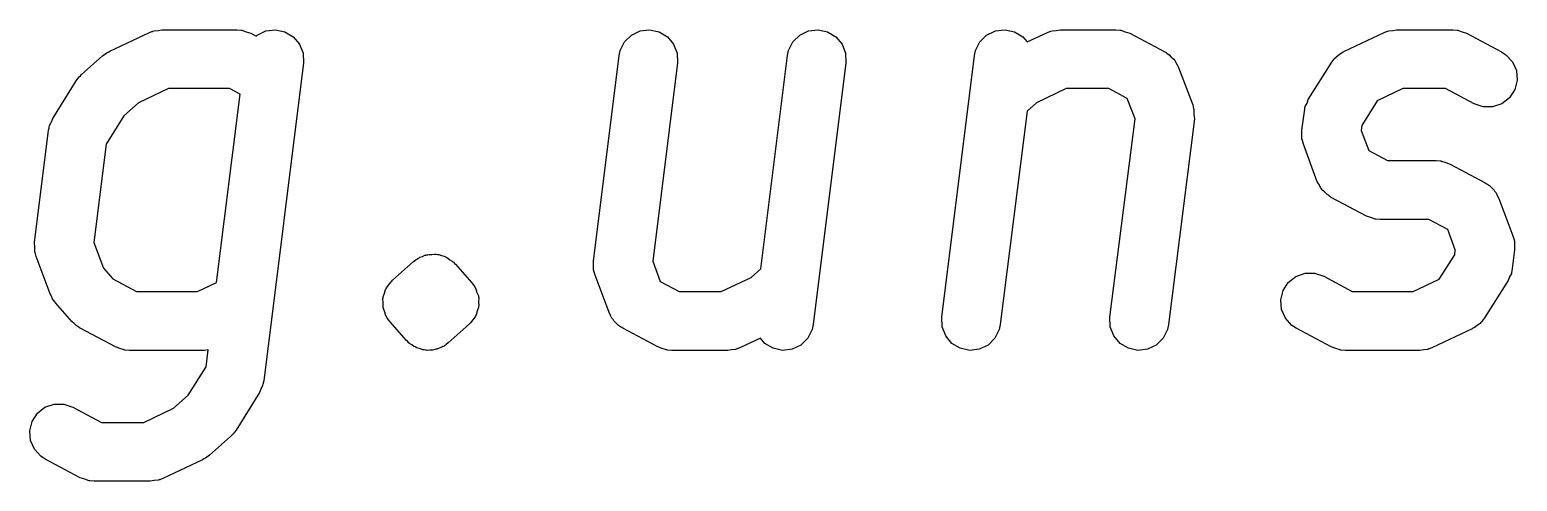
# Model space of a CAD drawing. Extents: x 93.2 to 154.4, y -90.5 to -56.3.
# Drawn here: x 97.787 to 101.574, y -67.936 to -66.786 of the extents above; entities that cross this region are included whole.
import ezdxf

# ---------------------------------------------------------------- set-up
doc = ezdxf.new("R2010")
doc.units = 0
doc.layers.add('BLACK', color=7, linetype='CONTINUOUS')

msp = doc.modelspace()

# ---------------------------------------------------------------- linework, layer by layer
at = {"layer": 'BLACK', "linetype": 'CONTINUOUS'}
for p, q in [((97.9907, -66.8405), (98.0919, -66.7929)), ((98.0919, -66.7929), (98.0979, -66.7906)), ((98.0979, -66.7906), (98.0995, -66.7898)), ((98.0995, -66.7898), (98.1009, -66.7895)), ((98.1009, -66.7895), (98.104, -66.7884)), ((98.104, -66.7884), (98.114, -66.7874)), ((98.114, -66.7874), (98.1238, -66.7857)), ((98.1238, -66.7857), (98.3143, -66.7857)), ((98.3143, -66.7857), (98.3254, -66.7867)), ((98.3254, -66.7867), (98.3262, -66.7867)), ((98.3262, -66.7867), (98.3265, -66.7868)), ((98.3265, -66.7868), (98.3272, -66.7868)), ((98.3272, -66.7868), (98.3383, -66.7908)), ((98.3383, -66.7908), (98.3496, -66.7945)), ((98.3496, -66.7945), (98.3636, -66.802)), ((98.3663, -66.7994), (98.3885, -66.7887)), ((98.3885, -66.7887), (98.413, -66.7858)), ((98.413, -66.7858), (98.437, -66.7909)), ((98.437, -66.7909), (98.4582, -66.8036)), ((99.3187, -66.7994), (99.3409, -66.7887)), ((99.3409, -66.7887), (99.3653, -66.7858)), ((99.3653, -66.7858), (99.3894, -66.7909)), ((99.3894, -66.7909), (99.4105, -66.8036)), ((99.7473, -66.7994), (99.7695, -66.7887)), ((99.7695, -66.7887), (99.7939, -66.7858)), ((99.7939, -66.7858), (99.818, -66.7909)), ((99.818, -66.7909), (99.8391, -66.8036)), ((100.223, -66.7994), (100.246, -66.7887)), ((100.246, -66.7887), (100.27, -66.7858)), ((100.27, -66.7858), (100.294, -66.7909)), ((100.294, -66.7909), (100.315, -66.8036)), ((100.326, -66.8169), (100.378, -66.7929)), ((100.378, -66.7929), (100.384, -66.7906)), ((100.384, -66.7906), (100.385, -66.7898)), ((100.385, -66.7898), (100.387, -66.7895)), ((100.387, -66.7895), (100.39, -66.7884)), ((100.39, -66.7884), (100.4, -66.7874)), ((100.4, -66.7874), (100.41, -66.7857)), ((100.41, -66.7857), (100.552, -66.7857)), ((100.552, -66.7857), (100.563, -66.7867)), ((100.563, -66.7867), (100.564, -66.7867)), ((100.564, -66.7867), (100.565, -66.7868)), ((100.565, -66.7868), (100.565, -66.7868)), ((100.565, -66.7868), (100.576, -66.7908)), ((100.576, -66.7908), (100.588, -66.7945)), ((100.588, -66.7945), (100.677, -66.8422)), ((101.134, -66.8405), (101.235, -66.7929)), ((101.235, -66.7929), (101.241, -66.7906)), ((101.241, -66.7906), (101.242, -66.7898)), ((101.242, -66.7898), (101.244, -66.7895)), ((101.244, -66.7895), (101.247, -66.7884)), ((101.247, -66.7884), (101.257, -66.7874)), ((101.257, -66.7874), (101.267, -66.7857)), ((101.267, -66.7857), (101.41, -66.7857)), ((101.41, -66.7857), (101.421, -66.7867)), ((101.421, -66.7867), (101.421, -66.7867)), ((101.421, -66.7867), (101.422, -66.7868)), ((101.422, -66.7868), (101.422, -66.7868)), ((101.422, -66.7868), (101.434, -66.7908)), ((101.434, -66.7908), (101.445, -66.7945)), ((101.445, -66.7945), (101.534, -66.8422)), ((98.3636, -66.802), (98.3663, -66.7994)), ((98.4582, -66.8036), (98.474, -66.8225)), ((98.474, -66.8225), (98.4829, -66.8454)), ((99.2902, -66.8388), (99.3012, -66.8167)), ((99.3012, -66.8167), (99.3187, -66.7994)), ((99.4105, -66.8036), (99.4264, -66.8225)), ((99.4264, -66.8225), (99.4353, -66.8454)), ((99.7188, -66.8388), (99.7297, -66.8167)), ((99.7297, -66.8167), (99.7473, -66.7994)), ((99.8391, -66.8036), (99.855, -66.8225)), ((99.855, -66.8225), (99.8639, -66.8454)), ((100.195, -66.8388), (100.206, -66.8167)), ((100.206, -66.8167), (100.223, -66.7994)), ((100.315, -66.8036), (100.326, -66.8169)), ((97.9192, -66.8999), (97.9728, -66.8523)), ((97.9728, -66.8523), (97.9832, -66.8445)), ((97.9832, -66.8445), (97.9871, -66.8429)), ((97.9871, -66.8429), (97.9907, -66.8405)), ((98.4839, -66.87), (98.3828, -67.6795)), ((98.4829, -66.8454), (98.4839, -66.87)), ((99.222, -67.3752), (99.2875, -66.8514)), ((99.2875, -66.8514), (99.2902, -66.8388)), ((99.4363, -66.87), (99.3731, -67.3755)), ((99.4353, -66.8454), (99.4363, -66.87)), ((99.6481, -67.3948), (99.7161, -66.8514)), ((99.7161, -66.8514), (99.7188, -66.8388)), ((99.8649, -66.87), (99.7816, -67.5367)), ((99.8639, -66.8454), (99.8649, -66.87)), ((100.109, -67.5181), (100.192, -66.8514)), ((100.192, -66.8514), (100.195, -66.8388)), ((100.677, -66.8422), (100.68, -66.844)), ((100.68, -66.844), (100.681, -66.8445)), ((100.681, -66.8445), (100.682, -66.8457)), ((100.682, -66.8457), (100.688, -66.8492)), ((100.688, -66.8492), (100.693, -66.8553)), ((100.693, -66.8553), (100.7, -66.8607)), ((100.7, -66.8607), (100.702, -66.8643)), ((100.702, -66.8643), (100.704, -66.8673)), ((100.704, -66.8673), (100.708, -66.8749)), ((101.042, -66.9638), (101.102, -66.8686)), ((101.102, -66.8686), (101.11, -66.8582)), ((101.11, -66.8582), (101.112, -66.8566)), ((101.112, -66.8566), (101.113, -66.8545)), ((101.113, -66.8545), (101.121, -66.8489)), ((101.121, -66.8489), (101.129, -66.8429)), ((101.129, -66.8429), (101.131, -66.842)), ((101.131, -66.842), (101.134, -66.8405)), ((101.534, -66.8422), (101.545, -66.8492)), ((101.545, -66.8492), (101.562, -66.8673)), ((101.562, -66.8673), (101.572, -66.8899)), ((97.9054, -66.9162), (97.9132, -66.9059)), ((97.9132, -66.9059), (97.9165, -66.9032)), ((97.9165, -66.9032), (97.9192, -66.8999)), ((100.708, -66.8749), (100.712, -66.882)), ((100.712, -66.882), (100.748, -66.9772)), ((101.572, -66.8899), (101.574, -66.9144)), ((97.8459, -67.0114), (97.9054, -66.9162)), ((98.1406, -66.9357), (98.0644, -66.9716)), ((98.2955, -66.9357), (98.1406, -66.9357)), ((98.2628, -67.4295), (98.3227, -66.9502)), ((98.3227, -66.9502), (98.2955, -66.9357)), ((100.426, -66.9357), (100.35, -66.9716)), ((100.534, -66.9357), (100.426, -66.9357)), ((100.581, -66.9612), (100.534, -66.9357)), ((101.283, -66.9357), (101.217, -66.9668)), ((101.391, -66.9357), (101.283, -66.9357)), ((101.464, -66.9745), (101.391, -66.9357)), ((101.568, -66.9383), (101.554, -66.959)), ((101.574, -66.9144), (101.568, -66.9383)), ((98.0644, -66.9716), (98.0269, -67.0048)), ((100.35, -66.9716), (100.326, -66.9933)), ((100.601, -67.0126), (100.581, -66.9612)), ((100.748, -66.9772), (100.75, -66.9872)), ((100.75, -66.9872), (100.751, -66.9883)), ((100.751, -66.9883), (100.751, -66.9887)), ((101.032, -66.9943), (101.033, -66.9884)), ((101.033, -66.9852), (101.034, -66.9816)), ((101.033, -66.9866), (101.033, -66.9852)), ((101.033, -66.9884), (101.033, -66.9866)), ((101.034, -66.9816), (101.039, -66.9729)), ((101.039, -66.9729), (101.042, -66.9638)), ((101.217, -66.9668), (101.178, -67.0293)), ((101.487, -66.9824), (101.464, -66.9745)), ((101.511, -66.9823), (101.487, -66.9824)), ((101.535, -66.9742), (101.511, -66.9823)), ((101.554, -66.959), (101.535, -66.9742)), ((97.8378, -67.0292), (97.8422, -67.0205)), ((97.8422, -67.0205), (97.8459, -67.0114)), ((98.0269, -67.0048), (97.9819, -67.0769)), ((100.326, -66.9933), (100.258, -67.5367)), ((100.537, -67.5181), (100.601, -67.0126)), ((100.752, -67.0129), (100.686, -67.5367)), ((100.751, -66.9887), (100.751, -66.9897)), ((100.751, -66.9897), (100.751, -67.0013)), ((100.751, -67.0013), (100.752, -67.0129)), ((101.026, -67.0419), (101.032, -66.9943)), ((97.7994, -67.3276), (97.8351, -67.0419)), ((97.8351, -67.0419), (97.8364, -67.036)), ((97.8364, -67.036), (97.8365, -67.0342)), ((97.8365, -67.0342), (97.837, -67.0328)), ((97.837, -67.0328), (97.8378, -67.0292)), ((101.026, -67.0534), (101.026, -67.0419)), ((101.026, -67.0651), (101.026, -67.0534)), ((101.178, -67.0293), (101.177, -67.0422)), ((101.177, -67.0422), (101.196, -67.0936)), ((97.9819, -67.0769), (97.9505, -67.3279)), ((101.027, -67.066), (101.026, -67.0651)), ((101.027, -67.0665), (101.027, -67.066)), ((101.027, -67.0676), (101.027, -67.0665)), ((101.03, -67.0775), (101.027, -67.0676)), ((101.065, -67.1728), (101.03, -67.0775)), ((101.196, -67.0936), (101.244, -67.119)), ((101.244, -67.119), (101.368, -67.119)), ((101.368, -67.119), (101.379, -67.12)), ((101.379, -67.12), (101.38, -67.12)), ((101.38, -67.12), (101.38, -67.1201)), ((101.38, -67.1201), (101.381, -67.1202)), ((101.381, -67.1202), (101.392, -67.1241)), ((101.392, -67.1241), (101.403, -67.1279)), ((101.403, -67.1279), (101.492, -67.1755)), ((101.07, -67.1799), (101.065, -67.1728)), ((101.492, -67.1755), (101.495, -67.1773)), ((101.495, -67.1773), (101.496, -67.1778)), ((101.496, -67.1778), (101.498, -67.179)), ((101.073, -67.1874), (101.07, -67.1799)), ((101.076, -67.1905), (101.073, -67.1874)), ((101.078, -67.1941), (101.076, -67.1905)), ((101.084, -67.1995), (101.078, -67.1941)), ((101.09, -67.2056), (101.084, -67.1995)), ((101.095, -67.2091), (101.09, -67.2056)), ((101.096, -67.2103), (101.095, -67.2091)), ((101.098, -67.2108), (101.096, -67.2103)), ((101.1, -67.2126), (101.098, -67.2108)), ((101.19, -67.2602), (101.1, -67.2126)), ((101.498, -67.179), (101.503, -67.1825)), ((101.503, -67.1825), (101.509, -67.1886)), ((101.509, -67.1886), (101.515, -67.194)), ((101.515, -67.194), (101.517, -67.1976)), ((101.517, -67.1976), (101.52, -67.2007)), ((101.52, -67.2007), (101.523, -67.2082)), ((101.523, -67.2082), (101.527, -67.2153)), ((101.527, -67.2153), (101.563, -67.3106)), ((101.201, -67.264), (101.19, -67.2602)), ((101.212, -67.2679), (101.201, -67.264)), ((101.213, -67.268), (101.212, -67.2679)), ((101.213, -67.2681), (101.213, -67.268)), ((101.214, -67.2681), (101.213, -67.2681)), ((101.225, -67.269), (101.214, -67.2681)), ((101.349, -67.269), (101.225, -67.269)), ((101.397, -67.2945), (101.349, -67.269)), ((97.7999, -67.3392), (97.7994, -67.3276)), ((97.9505, -67.3279), (97.975, -67.393)), ((101.416, -67.3459), (101.397, -67.2945)), ((101.563, -67.3106), (101.566, -67.3205)), ((101.566, -67.3205), (101.566, -67.3216)), ((101.566, -67.3216), (101.566, -67.3221)), ((101.566, -67.3221), (101.567, -67.323)), ((101.567, -67.323), (101.567, -67.3346)), ((97.8001, -67.3508), (97.7999, -67.3392)), ((97.8004, -67.3517), (97.8001, -67.3508)), ((97.8004, -67.3522), (97.8004, -67.3517)), ((97.8008, -67.3533), (97.8004, -67.3522)), ((97.8036, -67.3632), (97.8008, -67.3533)), ((97.8393, -67.4585), (97.8036, -67.3632)), ((98.7748, -67.3684), (98.7779, -67.3671)), ((98.7779, -67.3671), (98.7805, -67.3652)), ((98.7805, -67.3652), (98.7871, -67.3631)), ((98.7871, -67.3631), (98.7933, -67.3601)), ((98.7933, -67.3601), (98.7955, -67.3599)), ((98.7955, -67.3599), (98.7976, -67.359)), ((98.7976, -67.359), (98.8009, -67.3588)), ((98.8009, -67.3588), (98.804, -67.3579)), ((98.804, -67.3579), (98.8109, -67.358)), ((98.8109, -67.358), (98.8177, -67.3572)), ((98.8177, -67.3572), (98.8199, -67.3577)), ((98.8199, -67.3577), (98.8222, -67.3576)), ((98.8222, -67.3576), (98.8254, -67.3584)), ((98.8254, -67.3584), (98.8286, -67.3585)), ((98.8286, -67.3585), (98.8351, -67.3609)), ((98.8351, -67.3609), (98.8418, -67.3624)), ((98.8418, -67.3624), (98.8438, -67.3635)), ((98.8438, -67.3635), (98.8459, -67.3641)), ((98.8459, -67.3641), (98.8486, -67.366)), ((98.8486, -67.366), (98.8517, -67.3671)), ((98.8517, -67.3671), (98.857, -67.3715)), ((101.375, -67.4213), (101.415, -67.3588)), ((101.415, -67.3588), (101.416, -67.3459)), ((101.567, -67.3462), (101.561, -67.3938)), ((101.567, -67.3346), (101.567, -67.3462)), ((97.975, -67.393), (97.9986, -67.42)), ((98.7109, -67.4237), (98.7645, -67.3761)), ((98.7645, -67.3761), (98.7698, -67.3721)), ((98.7698, -67.3721), (98.7711, -67.3708)), ((98.7711, -67.3708), (98.7723, -67.3703)), ((98.7723, -67.3703), (98.7748, -67.3684)), ((98.857, -67.3715), (98.8629, -67.375)), ((98.8629, -67.375), (98.8644, -67.3768)), ((98.8644, -67.3768), (98.8663, -67.3781)), ((98.8663, -67.3781), (98.8682, -67.3807)), ((98.8682, -67.3807), (98.8707, -67.3828)), ((98.8707, -67.3828), (98.9124, -67.4304)), ((99.2225, -67.3868), (99.222, -67.3752)), ((99.2227, -67.3984), (99.2225, -67.3868)), ((99.223, -67.3993), (99.2227, -67.3984)), ((99.223, -67.3998), (99.223, -67.3993)), ((99.2234, -67.4009), (99.223, -67.3998)), ((99.2262, -67.4109), (99.2234, -67.4009)), ((99.3731, -67.3755), (99.3924, -67.4269)), ((99.6237, -67.4165), (99.6481, -67.3948)), ((101.56, -67.4015), (101.559, -67.4029)), ((101.559, -67.4029), (101.559, -67.4065)), ((101.561, -67.3938), (101.56, -67.3997)), ((101.56, -67.3997), (101.56, -67.4015)), ((97.9986, -67.42), (98.0592, -67.4524)), ((98.2142, -67.4524), (98.2628, -67.4295)), ((98.6945, -67.4454), (98.6954, -67.4429)), ((98.6954, -67.4429), (98.7015, -67.4353)), ((98.7015, -67.4353), (98.707, -67.4274)), ((98.707, -67.4274), (98.7092, -67.4258)), ((98.7092, -67.4258), (98.7109, -67.4237)), ((98.9124, -67.4304), (98.92, -67.4408)), ((98.92, -67.4408), (98.921, -67.4433)), ((99.2619, -67.5061), (99.2262, -67.4109)), ((99.3924, -67.4269), (99.4402, -67.4524)), ((99.5475, -67.4524), (99.6237, -67.4165)), ((100.978, -67.4498), (100.991, -67.4291)), ((100.991, -67.4291), (101.01, -67.4139)), ((101.01, -67.4139), (101.034, -67.4058)), ((101.034, -67.4058), (101.058, -67.4057)), ((101.058, -67.4057), (101.082, -67.4136)), ((101.082, -67.4136), (101.154, -67.4524)), ((101.309, -67.4524), (101.375, -67.4213)), ((101.551, -67.4243), (101.491, -67.5195)), ((101.554, -67.4152), (101.551, -67.4243)), ((101.559, -67.4065), (101.554, -67.4152)), ((97.8428, -67.4646), (97.8393, -67.4585)), ((97.8454, -67.4711), (97.8428, -67.4646)), ((97.8509, -67.4785), (97.8454, -67.4711)), ((97.8516, -67.4798), (97.8509, -67.4785)), ((97.8522, -67.4803), (97.8516, -67.4798)), ((97.8531, -67.4815), (97.8522, -67.4803)), ((98.0592, -67.4524), (98.2142, -67.4524)), ((98.6862, -67.4713), (98.6869, -67.4687)), ((98.6867, -67.4809), (98.6862, -67.4713)), ((98.6869, -67.4687), (98.687, -67.466)), ((98.687, -67.466), (98.6903, -67.4569)), ((98.6903, -67.4569), (98.693, -67.4476)), ((98.693, -67.4476), (98.6945, -67.4454)), ((98.921, -67.4433), (98.9226, -67.4454)), ((98.9226, -67.4454), (98.9256, -67.4547)), ((98.9256, -67.4547), (98.9292, -67.4637)), ((98.9292, -67.4637), (98.9293, -67.4663)), ((98.9293, -67.4663), (98.9302, -67.4689)), ((98.9302, -67.4689), (98.93, -67.4786)), ((98.93, -67.4786), (98.9305, -67.4883)), ((99.4402, -67.4524), (99.5475, -67.4524)), ((100.972, -67.4737), (100.978, -67.4498)), ((100.974, -67.4982), (100.972, -67.4737)), ((101.154, -67.4524), (101.309, -67.4524)), ((97.8947, -67.5291), (97.8531, -67.4815)), ((98.6865, -67.4906), (98.6867, -67.4809)), ((98.6873, -67.4932), (98.6865, -67.4906)), ((98.6875, -67.4958), (98.6873, -67.4932)), ((98.6911, -67.5048), (98.6875, -67.4958)), ((98.694, -67.5141), (98.6911, -67.5048)), ((98.6956, -67.5162), (98.694, -67.5141)), ((98.6966, -67.5187), (98.6956, -67.5162)), ((98.9213, -67.5167), (98.9152, -67.5242)), ((98.9222, -67.5141), (98.9213, -67.5167)), ((98.9237, -67.5119), (98.9222, -67.5141)), ((98.9264, -67.5026), (98.9237, -67.5119)), ((98.9297, -67.4935), (98.9264, -67.5026)), ((98.9305, -67.4883), (98.9297, -67.4908)), ((98.9297, -67.4908), (98.9297, -67.4935)), ((99.266, -67.5132), (99.2619, -67.5061)), ((99.2693, -67.5207), (99.266, -67.5132)), ((100.11, -67.5427), (100.109, -67.5181)), ((100.538, -67.5427), (100.537, -67.5181)), ((100.984, -67.5207), (100.974, -67.4982)), ((97.9002, -67.5337), (97.8947, -67.5291)), ((97.905, -67.5389), (97.9002, -67.5337)), ((97.9126, -67.5438), (97.905, -67.5389)), ((97.9138, -67.5448), (97.9126, -67.5438)), ((97.9145, -67.545), (97.9138, -67.5448)), ((97.9159, -67.5459), (97.9145, -67.545)), ((98.0052, -67.5936), (97.9159, -67.5459)), ((98.7043, -67.5291), (98.6966, -67.5187)), ((98.7459, -67.5768), (98.7043, -67.5291)), ((98.9058, -67.5358), (98.8522, -67.5834)), ((98.9075, -67.5337), (98.9058, -67.5358)), ((98.9096, -67.5322), (98.9075, -67.5337)), ((98.9152, -67.5242), (98.9096, -67.5322)), ((99.2722, -67.5238), (99.2693, -67.5207)), ((99.2742, -67.5274), (99.2722, -67.5238)), ((99.2804, -67.5328), (99.2742, -67.5274)), ((99.286, -67.5389), (99.2804, -67.5328)), ((99.2914, -67.5424), (99.286, -67.5389)), ((99.2928, -67.5436), (99.2914, -67.5424)), ((99.2941, -67.5441), (99.2928, -67.5436)), ((99.2968, -67.5459), (99.2941, -67.5441)), ((99.3861, -67.5936), (99.2968, -67.5459)), ((99.7789, -67.5493), (99.7679, -67.5714)), ((99.7816, -67.5367), (99.7789, -67.5493)), ((100.119, -67.5656), (100.11, -67.5427)), ((100.255, -67.5493), (100.244, -67.5714)), ((100.258, -67.5367), (100.255, -67.5493)), ((100.547, -67.5656), (100.538, -67.5427)), ((100.684, -67.5493), (100.673, -67.5714)), ((100.686, -67.5367), (100.684, -67.5493)), ((101, -67.5389), (100.984, -67.5207)), ((101.011, -67.5459), (101, -67.5389)), ((101.1, -67.5936), (101.011, -67.5459)), ((101.459, -67.5476), (101.358, -67.5952)), ((101.461, -67.5461), (101.459, -67.5476)), ((101.464, -67.5452), (101.461, -67.5461)), ((101.472, -67.5392), (101.464, -67.5452)), ((101.48, -67.5336), (101.472, -67.5392)), ((101.481, -67.5315), (101.48, -67.5336)), ((101.483, -67.5299), (101.481, -67.5315)), ((101.491, -67.5195), (101.483, -67.5299)), ((98.0164, -67.5973), (98.0052, -67.5936)), ((98.7485, -67.5788), (98.7459, -67.5768)), ((98.7504, -67.5815), (98.7485, -67.5788)), ((98.7523, -67.5827), (98.7504, -67.5815)), ((98.7537, -67.5845), (98.7523, -67.5827)), ((98.7597, -67.588), (98.7537, -67.5845)), ((98.765, -67.5924), (98.7597, -67.588)), ((98.768, -67.5935), (98.765, -67.5924)), ((98.7707, -67.5954), (98.768, -67.5935)), ((98.8362, -67.5943), (98.8296, -67.5964)), ((98.8388, -67.5924), (98.8362, -67.5943)), ((98.8418, -67.5912), (98.8388, -67.5924)), ((98.8444, -67.5893), (98.8418, -67.5912)), ((98.8456, -67.5887), (98.8444, -67.5893)), ((98.8469, -67.5874), (98.8456, -67.5887)), ((98.8522, -67.5834), (98.8469, -67.5874)), ((99.3974, -67.5973), (99.3861, -67.5936)), ((99.6473, -67.5712), (99.5962, -67.5952)), ((99.6585, -67.5845), (99.6473, -67.5712)), ((99.6796, -67.5971), (99.6585, -67.5845)), ((99.7503, -67.5887), (99.7282, -67.5994)), ((99.7679, -67.5714), (99.7503, -67.5887)), ((100.135, -67.5845), (100.119, -67.5656)), ((100.156, -67.5971), (100.135, -67.5845)), ((100.227, -67.5887), (100.204, -67.5994)), ((100.244, -67.5714), (100.227, -67.5887)), ((100.563, -67.5845), (100.547, -67.5656)), ((100.584, -67.5971), (100.563, -67.5845)), ((100.655, -67.5887), (100.633, -67.5994)), ((100.673, -67.5714), (100.655, -67.5887)), ((101.112, -67.5973), (101.1, -67.5936)), ((98.0276, -67.6013), (98.0164, -67.5973)), ((98.0282, -67.6013), (98.0276, -67.6013)), ((98.0285, -67.6014), (98.0282, -67.6013)), ((98.0294, -67.6014), (98.0285, -67.6014)), ((98.0405, -67.6024), (98.0294, -67.6014)), ((98.231, -67.6024), (98.0405, -67.6024)), ((98.2408, -67.6007), (98.231, -67.6024)), ((98.236, -67.6445), (98.2414, -67.6007)), ((98.2414, -67.6007), (98.2408, -67.6007)), ((98.7729, -67.596), (98.7707, -67.5954)), ((98.7749, -67.5971), (98.7729, -67.596)), ((98.7816, -67.5986), (98.7749, -67.5971)), ((98.788, -67.601), (98.7816, -67.5986)), ((98.7913, -67.6011), (98.788, -67.601)), ((98.7945, -67.602), (98.7913, -67.6011)), ((98.7967, -67.6018), (98.7945, -67.602)), ((98.7989, -67.6023), (98.7967, -67.6018)), ((98.8058, -67.6015), (98.7989, -67.6023)), ((98.8127, -67.6017), (98.8058, -67.6015)), ((98.8158, -67.6007), (98.8127, -67.6017)), ((98.819, -67.6005), (98.8158, -67.6007)), ((98.8211, -67.5996), (98.819, -67.6005)), ((98.8234, -67.5994), (98.8211, -67.5996)), ((98.8296, -67.5964), (98.8234, -67.5994)), ((99.4085, -67.6013), (99.3974, -67.5973)), ((99.4092, -67.6013), (99.4085, -67.6013)), ((99.4095, -67.6014), (99.4092, -67.6013)), ((99.4103, -67.6014), (99.4095, -67.6014)), ((99.4214, -67.6024), (99.4103, -67.6014)), ((99.5643, -67.6024), (99.4214, -67.6024)), ((99.5741, -67.6007), (99.5643, -67.6024)), ((99.5841, -67.5997), (99.5741, -67.6007)), ((99.5872, -67.5986), (99.5841, -67.5997)), ((99.5886, -67.5983), (99.5872, -67.5986)), ((99.5902, -67.5975), (99.5886, -67.5983)), ((99.5962, -67.5952), (99.5902, -67.5975)), ((99.7037, -67.6023), (99.6796, -67.5971)), ((99.7282, -67.5994), (99.7037, -67.6023)), ((100.18, -67.6023), (100.156, -67.5971)), ((100.204, -67.5994), (100.18, -67.6023)), ((100.608, -67.6023), (100.584, -67.5971)), ((100.633, -67.5994), (100.608, -67.6023)), ((101.123, -67.6013), (101.112, -67.5973)), ((101.124, -67.6014), (101.123, -67.6013)), ((101.123, -67.6013), (101.123, -67.6013)), ((101.125, -67.6014), (101.124, -67.6014)), ((101.136, -67.6024), (101.125, -67.6014)), ((101.326, -67.6024), (101.136, -67.6024)), ((101.336, -67.6007), (101.326, -67.6024)), ((101.346, -67.5997), (101.336, -67.6007)), ((101.349, -67.5986), (101.346, -67.5997)), ((101.35, -67.5983), (101.349, -67.5986)), ((101.352, -67.5975), (101.35, -67.5983)), ((101.358, -67.5952), (101.352, -67.5975)), ((98.1909, -67.7166), (98.236, -67.6445)), ((98.3757, -67.701), (98.3719, -67.71)), ((98.38, -67.6922), (98.3757, -67.701)), ((98.3808, -67.6886), (98.38, -67.6922)), ((98.3814, -67.6872), (98.3808, -67.6886)), ((98.3815, -67.6854), (98.3814, -67.6872)), ((98.3828, -67.6795), (98.3815, -67.6854)), ((97.826, -67.7473), (97.8492, -67.7392)), ((97.8492, -67.7392), (97.8739, -67.7391)), ((97.8739, -67.7391), (97.8972, -67.7469)), ((98.1535, -67.7498), (98.1909, -67.7166)), ((98.3719, -67.71), (98.3124, -67.8052)), ((97.7872, -67.807), (97.7932, -67.7831)), ((97.7932, -67.7831), (97.8066, -67.7625)), ((97.8066, -67.7625), (97.826, -67.7473)), ((97.8972, -67.7469), (97.9699, -67.7857)), ((98.0773, -67.7857), (98.1535, -67.7498)), ((97.7892, -67.8315), (97.7872, -67.807)), ((97.9699, -67.7857), (98.0773, -67.7857)), ((98.2986, -67.8215), (98.2451, -67.8692)), ((98.3013, -67.8182), (98.2986, -67.8215)), ((98.3046, -67.8156), (98.3013, -67.8182)), ((98.3124, -67.8052), (98.3046, -67.8156)), ((97.7991, -67.8541), (97.7892, -67.8315)), ((97.8158, -67.8722), (97.7991, -67.8541)), ((97.8266, -67.8793), (97.8158, -67.8722)), ((97.9159, -67.9269), (97.8266, -67.8793)), ((98.2272, -67.881), (98.126, -67.9286)), ((98.2307, -67.8785), (98.2272, -67.881)), ((98.2347, -67.8769), (98.2307, -67.8785)), ((98.2451, -67.8692), (98.2347, -67.8769)), ((97.9271, -67.9307), (97.9159, -67.9269)), ((97.9383, -67.9346), (97.9271, -67.9307)), ((97.9389, -67.9347), (97.9383, -67.9346)), ((97.9392, -67.9348), (97.9389, -67.9347)), ((97.9401, -67.9348), (97.9392, -67.9348)), ((97.9512, -67.9357), (97.9401, -67.9348)), ((98.1039, -67.9341), (98.094, -67.9357)), ((98.1138, -67.9331), (98.1039, -67.9341)), ((98.117, -67.9319), (98.1138, -67.9331)), ((98.1183, -67.9317), (98.117, -67.9319)), ((98.12, -67.9308), (98.1183, -67.9317)), ((98.126, -67.9286), (98.12, -67.9308)), ((98.094, -67.9357), (97.9512, -67.9357))]:
    msp.add_line(p, q, dxfattribs=at)

doc.saveas('drawing.dxf')
